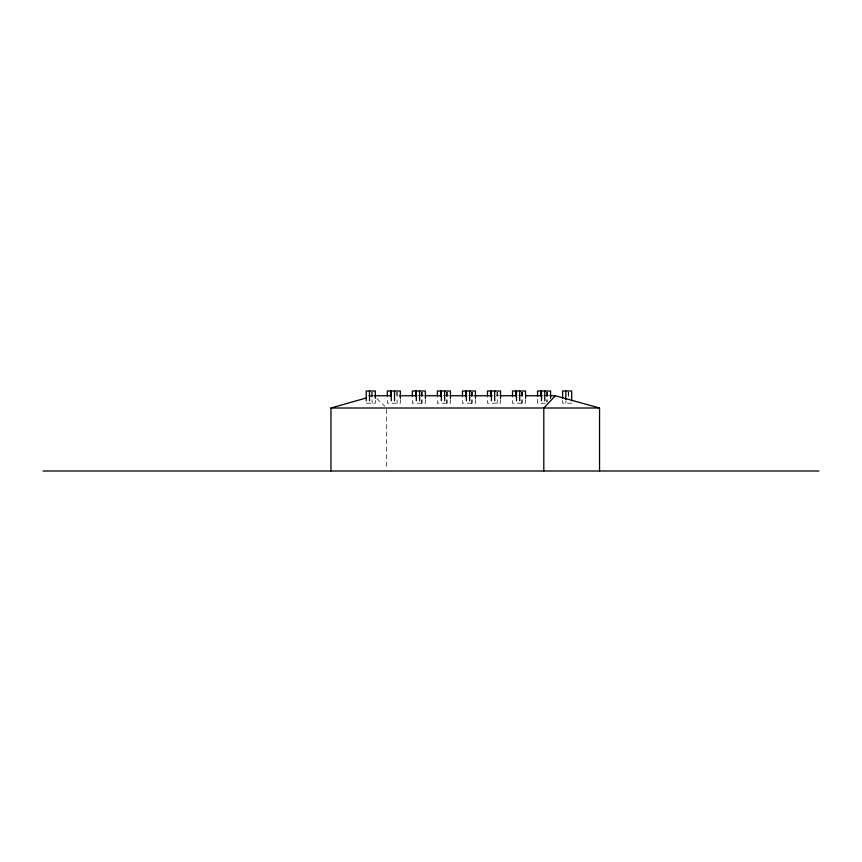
<?xml version="1.0" encoding="UTF-8"?>
<svg xmlns="http://www.w3.org/2000/svg" width="862" height="862" viewBox="0 0 862 862"><rect width="100%" height="100%" fill="white"/><g stroke="black" fill="none" stroke-linecap="round" stroke-linejoin="round"><path stroke-width="0.65" stroke-dasharray="4.31 3.23" d="M370.218 396.832L372.75 396.111M368.386 395.421L373.181 395.421M418.458 395.421L423.253 395.421M443.499 395.421L449.458 395.421M468.54 395.421L474.488 395.421M518.612 395.421L523.406 395.421M543.653 395.421L548.447 395.421M421.022 395.755L423.716 395.755M446.548 395.755L449.231 395.755M470.727 395.755L474.757 395.755M496.253 395.755L498.936 395.755M545.948 395.755L548.641 395.755M366.242 403.19L375.326 403.19L375.326 399.537M545.56 403.19L537.565 403.19L537.565 397.091M571.689 403.19L562.606 403.19L562.606 399.537M376.899 398.546L384.915 406.282M568.435 392.221L568.435 397.091M568.22 392.113L568.22 395.421M565.86 400.755L565.86 403.19M547.338 392.221L547.338 401.972M547.133 392.113L547.133 395.421M546.648 392.221L546.648 401.972M525.551 399.537L525.551 403.19L512.534 403.19L512.534 397.091M522.297 392.221L522.297 403.19M522.092 392.113L522.092 395.421M521.607 392.221L521.607 403.19M500.52 399.537L500.52 403.19L487.493 403.19L487.493 397.091M497.255 392.221L497.255 403.19M497.051 392.113L497.051 395.421M475.479 399.537L475.479 403.19L462.452 403.19L462.452 397.091M472.225 392.221L472.225 403.19M472.01 392.113L472.01 395.421M471.536 392.221L471.536 403.19M450.438 399.537L450.438 403.19L437.411 403.19L437.411 397.091M447.184 392.221L447.184 403.19M446.979 392.113L446.979 395.421M446.494 392.221L446.494 403.19M425.397 399.537L425.397 403.19L412.381 403.19L412.381 397.091M422.143 392.221L422.143 403.19M421.938 392.113L421.938 395.421M421.453 392.221L421.453 403.19M400.356 399.537L400.356 403.19L387.34 403.19L387.34 397.091M397.102 392.221L397.102 403.19M396.897 392.113L396.897 395.421M386.693 409.342L386.693 469.65M372.072 392.221L372.072 403.19M371.856 392.113L371.856 395.421"/><path stroke-width="1.29" d="M599.543 470.997L599.543 408.006L555.354 395.755L543.803 408.006L543.803 470.997M330.965 470.997L330.965 408.006L366.415 397.921M374.011 395.755L391.477 395.755M399.537 395.755L416.992 395.755M425.052 395.755L441.172 395.755M450.578 395.755L466.698 395.755M474.757 395.755L492.224 395.755M500.283 395.755L516.403 395.755M525.798 395.755L541.918 395.755M549.978 395.755L555.354 395.755M330.965 408.006L599.543 408.006M43.1 470.997L818.9 470.997M571.689 400.755L571.689 391.003L562.606 391.003L562.606 398.319M565.86 391.003L565.86 399.537M550.592 398.319L550.592 391.003L537.565 391.003L537.565 395.873M544.773 391.003L544.773 400.755M541.519 391.003L541.519 400.755M540.819 391.003L540.819 395.873M525.551 398.319L525.551 391.003L512.534 391.003L512.534 395.873M519.732 391.003L519.732 400.755M516.478 391.003L516.478 400.755M515.788 391.003L515.788 395.873M500.52 398.319L500.52 391.003L487.493 391.003L487.493 395.873M494.691 391.003L494.691 400.755M491.437 391.003L491.437 400.755M490.747 391.003L490.747 395.873M475.479 398.319L475.479 391.003L462.452 391.003L462.452 395.873M469.65 391.003L469.65 400.755M466.396 391.003L466.396 400.755M465.706 391.003L465.706 395.873M450.438 398.319L450.438 391.003L437.411 391.003L437.411 395.873M444.62 391.003L444.62 400.755M441.366 391.003L441.366 400.755M440.665 391.003L440.665 395.873M425.397 398.319L425.397 391.003L412.381 391.003L412.381 395.873M419.578 391.003L419.578 400.755M416.324 391.003L416.324 400.755M415.635 391.003L415.635 395.873M400.356 398.319L400.356 391.003L387.34 391.003L387.34 395.873M394.537 391.003L394.537 400.755M391.283 391.003L391.283 400.755M390.594 391.003L390.594 395.873M375.326 398.319L375.326 391.003L366.242 391.003L366.242 400.755M369.496 391.003L369.496 400.755"/></g></svg>
